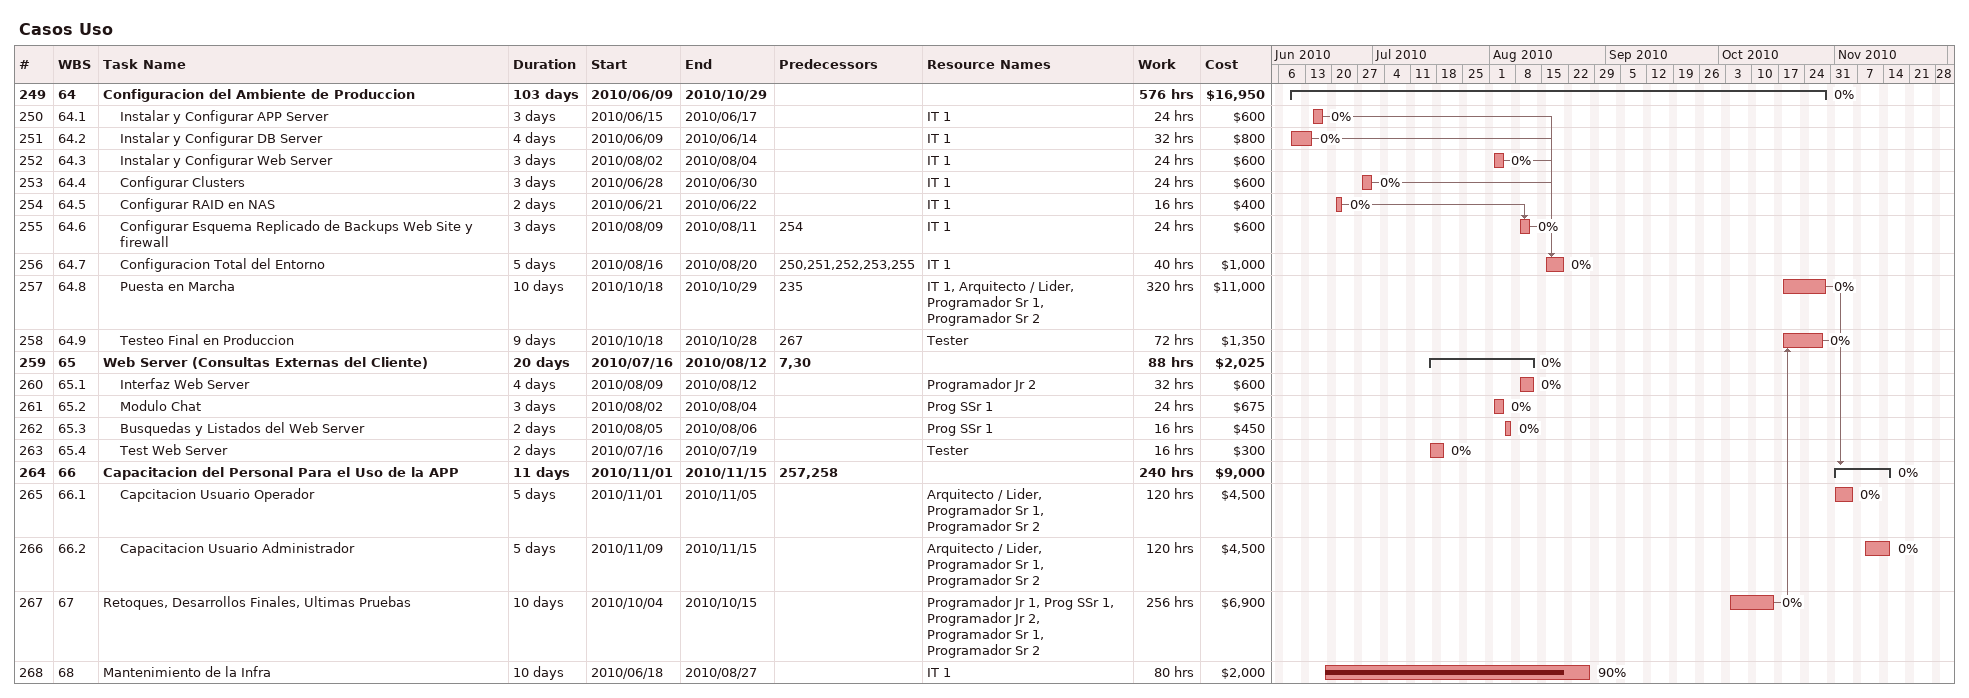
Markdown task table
Casos Uso

| ID | WBS | Task | Duration | Start | Finish | Predecessors | Resources | % complete | Work (h) | Cost ($) |
|---|---|---|---|---|---|---|---|---|---|---|
| 249 | 64 | **Configuracion del Ambiente de Produccion** | 103d | 2010-06-09 | 2010-10-29 |  |  | 0 | 576 | 16950 |
| 250 | 64.1 | Instalar y Configurar APP Server | 3d | 2010-06-15 | 2010-06-17 |  | IT 1 | 0 | 24 | 600 |
| 251 | 64.2 | Instalar y Configurar DB Server | 4d | 2010-06-09 | 2010-06-14 |  | IT 1 | 0 | 32 | 800 |
| 252 | 64.3 | Instalar y Configurar Web Server | 3d | 2010-08-02 | 2010-08-04 |  | IT 1 | 0 | 24 | 600 |
| 253 | 64.4 | Configurar Clusters | 3d | 2010-06-28 | 2010-06-30 |  | IT 1 | 0 | 24 | 600 |
| 254 | 64.5 | Configurar RAID en NAS | 2d | 2010-06-21 | 2010-06-22 |  | IT 1 | 0 | 16 | 400 |
| 255 | 64.6 | Configurar Esquema Replicado de Backups Web Site y firewall | 3d | 2010-08-09 | 2010-08-11 | 254 | IT 1 | 0 | 24 | 600 |
| 256 | 64.7 | Configuracion Total del Entorno | 5d | 2010-08-16 | 2010-08-20 | 250, 251, 252, 253, 255 | IT 1 | 0 | 40 | 1000 |
| 257 | 64.8 | Puesta en Marcha | 10d | 2010-10-18 | 2010-10-29 | 235 | IT 1, Arquitecto / Lider, Programador Sr 1, Programador Sr 2 | 0 | 320 | 11000 |
| 258 | 64.9 | Testeo Final en Produccion | 9d | 2010-10-18 | 2010-10-28 | 267 | Tester | 0 | 72 | 1350 |
| 259 | 65 | **Web Server (Consultas Externas del Cliente)** | 20d | 2010-07-16 | 2010-08-12 | 7, 30 |  | 0 | 88 | 2025 |
| 260 | 65.1 | Interfaz Web Server | 4d | 2010-08-09 | 2010-08-12 |  | Programador Jr 2 | 0 | 32 | 600 |
| 261 | 65.2 | Modulo Chat | 3d | 2010-08-02 | 2010-08-04 |  | Prog SSr 1 | 0 | 24 | 675 |
| 262 | 65.3 | Busquedas y Listados del Web Server | 2d | 2010-08-05 | 2010-08-06 |  | Prog SSr 1 | 0 | 16 | 450 |
| 263 | 65.4 | Test Web Server | 2d | 2010-07-16 | 2010-07-19 |  | Tester | 0 | 16 | 300 |
| 264 | 66 | **Capacitacion del Personal Para el Uso de la APP** | 11d | 2010-11-01 | 2010-11-15 | 257, 258 |  | 0 | 240 | 9000 |
| 265 | 66.1 | Capcitacion Usuario Operador | 5d | 2010-11-01 | 2010-11-05 |  | Arquitecto / Lider, Programador Sr 1, Programador Sr 2 | 0 | 120 | 4500 |
| 266 | 66.2 | Capacitacion Usuario Administrador | 5d | 2010-11-09 | 2010-11-15 |  | Arquitecto / Lider, Programador Sr 1, Programador Sr 2 | 0 | 120 | 4500 |
| 267 | 67 | Retoques, Desarrollos Finales, Ultimas Pruebas | 10d | 2010-10-04 | 2010-10-15 |  | Programador Jr 1, Prog SSr 1, Programador Jr 2, Programador Sr 1, Programador Sr 2 | 0 | 256 | 6900 |
| 268 | 68 | Mantenimiento de la Infra | 10d | 2010-06-18 | 2010-08-27 |  | IT 1 | 90 | 80 | 2000 |
